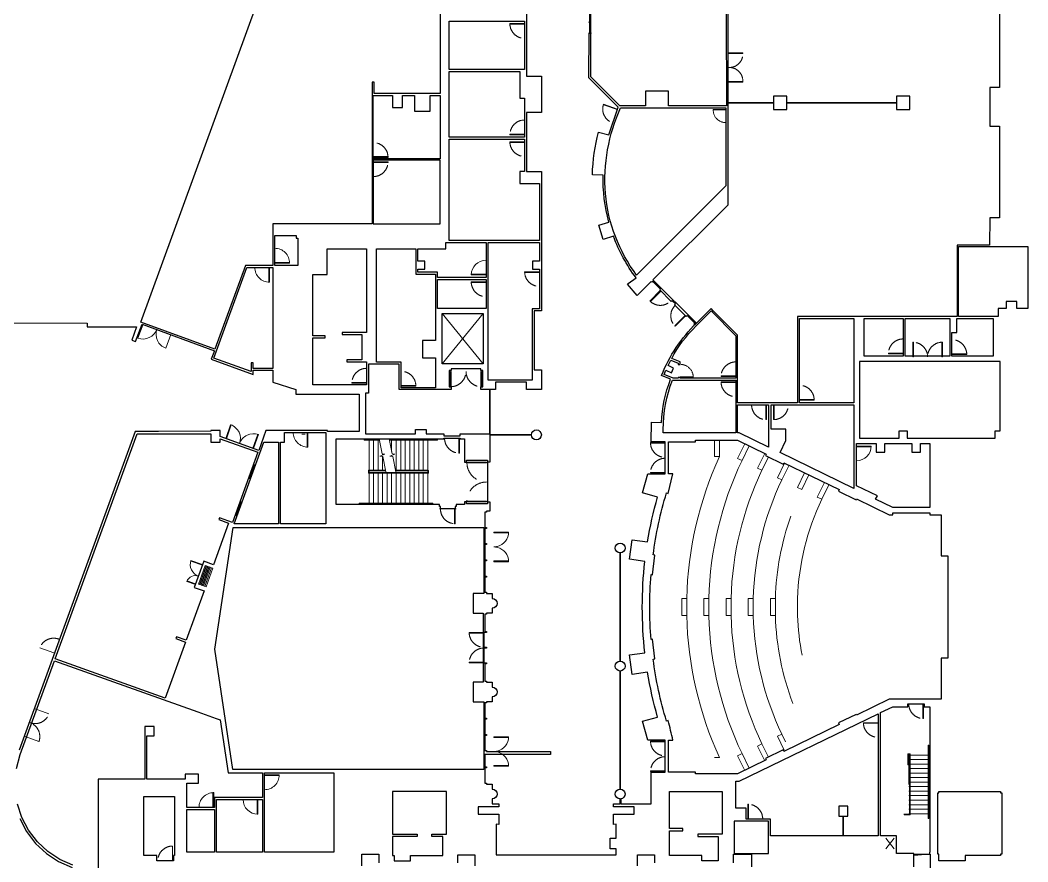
# Model space of a CAD drawing. Header units: inches. Extents: x 1472 to 5724, y 569 to 5704.
# Drawn here: x 3267 to 5724, y 2566 to 4619 of the extents above; entities that cross this region are included whole.
import ezdxf

# ---------------------------------------------------------------- set-up
doc = ezdxf.new("R2010")
doc.units = ezdxf.units.IN
doc.header["$LTSCALE"] = 192
doc.header["$MEASUREMENT"] = 0
doc.linetypes.add('HIDDEN', pattern=[0.375, 0.25, -0.125])
for name, color, linetype, lineweight in [('A-DOOR', 3, 'CONTINUOUS', 9), ('A-DOOR-SWNG', 4, 'HIDDEN', 0), ('A-FLOR-EVTR', 3, 'CONTINUOUS', 5), ('A-FLOR-STRS', 6, 'CONTINUOUS', 5)]:
    doc.layers.add(name, color=color, linetype=linetype, lineweight=lineweight)
doc.layers.add('A-SPAC-PPLN-AREA', color=7, linetype='CONTINUOUS', plot=False)

msp = doc.modelspace()

# ---------------------------------------------------------------- linework, layer by layer
at = {"layer": 'A-DOOR'}
for p, q in [((4461, 4609.2), (4461, 4610.8)), ((4461, 4610.8), (4497, 4610.8)), ((4497, 4609.2), (4461, 4609.2)), ((4497, 4610.8), (4497, 4609.2)), ((4653.9, 4588.6), (4658.8, 4588.6)), ((4653.9, 4586.6), (4653.9, 4588.6)), ((4658.8, 4586.6), (4653.9, 4586.6)), ((4658.8, 4588.6), (4658.8, 4586.6)), ((4688.9, 4413), (4689.4, 4414.5)), ((4722.8, 4401), (4688.9, 4413)), ((4689.4, 4414.5), (4723.4, 4402.5)), ((4723.4, 4402.5), (4722.8, 4401)), ((4956.8, 4400.1), (4956.8, 4401.7)), ((4956.8, 4401.7), (4987.8, 4401.7)), ((4987.8, 4400.1), (4956.8, 4400.1)), ((4987.8, 4401.7), (4987.8, 4400.1)), ((4497, 4389.7), (4497, 4387.7)), ((4497, 4341.3), (4461, 4341.3)), ((4461, 4341.3), (4461, 4339.7)), ((4461, 4339.7), (4497, 4339.7)), ((4497, 4339.7), (4497, 4341.3)), ((4461, 4321.2), (4461, 4322.8)), ((4461, 4322.8), (4497, 4322.8)), ((4497, 4321.2), (4461, 4321.2)), ((4497, 4322.8), (4497, 4321.2)), ((4497, 4004.1), (4497, 4005.7)), ((4497, 4005.7), (4533, 4005.7)), ((4533, 4004.1), (4497, 4004.1)), ((4533, 4005.7), (4533, 4004.1)), ((4402.8, 3999.3), (4366.8, 3999.3)), ((4366.8, 3999.3), (4366.8, 3997.7)), ((4366.8, 3997.7), (4402.8, 3997.7)), ((4366.8, 3979.2), (4366.8, 3980.8)), ((4366.8, 3980.8), (4402.8, 3980.8)), ((4402.8, 3997.7), (4402.8, 3999.3)), ((4402.8, 3980.8), (4402.8, 3979.2)), ((4402.8, 3979.2), (4366.8, 3979.2)), ((4802.2, 3934.2), (4827.7, 3959.6)), ((4828.8, 3958.5), (4803.4, 3933)), ((4827.7, 3959.6), (4828.8, 3958.5)), ((4803.4, 3933), (4802.2, 3934.2)), ((4888.2, 3899.2), (4862.7, 3873.7)), ((4863.8, 3872.6), (4889.3, 3898)), ((4889.3, 3898), (4888.2, 3899.2)), ((4862.7, 3873.7), (4863.8, 3872.6)), ((5444.8, 3833.7), (5443.2, 3833.7)), ((5443.2, 3833.7), (5443.2, 3797.7)), ((5444.8, 3797.7), (5444.8, 3833.7)), ((5513.6, 3797.7), (5513.6, 3833.7)), ((5513.6, 3833.7), (5515.2, 3833.7)), ((5515.2, 3833.7), (5515.2, 3797.7)), ((5419.8, 3807.3), (5383.8, 3807.3)), ((5383.8, 3807.3), (5383.8, 3805.7)), ((5419.8, 3805.7), (5419.8, 3807.3)), ((5383.8, 3805.7), (5419.8, 3805.7)), ((5443.2, 3797.7), (5444.8, 3797.7)), ((5515.2, 3797.7), (5513.6, 3797.7)), ((5538.7, 3803.7), (5538.7, 3805.3)), ((5538.7, 3805.3), (5574.7, 3805.3)), ((5574.7, 3803.7), (5538.7, 3803.7)), ((5574.7, 3805.3), (5574.7, 3803.7)), ((4318.2, 3762.6), (4316.6, 3762.6)), ((4316.6, 3762.6), (4316.6, 3725.3)), ((4318.2, 3725.3), (4318.2, 3762.6)), ((4389.8, 3762.6), (4391.5, 3762.6)), ((4389.8, 3725.3), (4389.8, 3762.6)), ((4391.5, 3762.6), (4391.5, 3725.3)), ((4075.8, 3734), (4075.8, 3735.5)), ((4075.8, 3735.5), (4111.8, 3735.5)), ((4111.8, 3734), (4075.8, 3734)), ((4111.8, 3735.5), (4111.8, 3734)), ((4876.1, 3747.7), (4876.1, 3749.3)), ((4876.1, 3749.3), (4908.1, 3749.3)), ((4908.1, 3747.7), (4876.1, 3747.7)), ((4908.1, 3749.3), (4908.1, 3747.7)), ((5011.8, 3751.3), (4975.8, 3751.3)), ((4975.8, 3751.3), (4975.8, 3749.7)), ((4975.8, 3749.7), (5011.8, 3749.7)), ((4975.8, 3735.2), (4975.8, 3736.8)), ((4975.8, 3736.8), (5011.8, 3736.8)), ((5011.8, 3735.2), (4975.8, 3735.2)), ((5011.8, 3749.7), (5011.8, 3751.3)), ((5011.8, 3736.8), (5011.8, 3735.2)), ((4231.8, 3728.3), (4195.8, 3728.3)), ((4195.8, 3728.3), (4195.8, 3726.8)), ((4195.8, 3726.8), (4231.8, 3726.8)), ((4231.8, 3726.8), (4231.8, 3728.3)), ((4316.6, 3725.3), (4318.2, 3725.3)), ((4389.8, 3725.3), (4389.8, 3724.8)), ((4391.5, 3725.3), (4389.8, 3725.3)), ((5166.7, 3692.7), (5166.7, 3694.3)), ((5166.7, 3694.3), (5202.7, 3694.3)), ((5202.7, 3692.7), (5166.7, 3692.7)), ((5202.7, 3694.3), (5202.7, 3692.7)), ((5086.2, 3680.8), (5084.6, 3680.8)), ((5084.6, 3680.8), (5084.6, 3644.8)), ((5086.2, 3644.8), (5086.2, 3680.8)), ((5103.8, 3680.8), (5105.5, 3680.8)), ((5103.8, 3644.8), (5103.8, 3680.8)), ((5105.5, 3680.8), (5105.5, 3644.8)), ((5084.6, 3644.8), (5086.2, 3644.8)), ((5105.5, 3644.8), (5103.8, 3644.8)), ((4301.8, 3599.3), (4299.8, 3599.3)), ((4337.8, 3599.3), (4336.2, 3599.3)), ((4336.2, 3599.3), (4336.2, 3563.3)), ((4337.8, 3563.3), (4337.8, 3599.3)), ((4339.8, 3599.3), (4337.8, 3599.3)), ((4803.8, 3587.1), (4803.8, 3588.7)), ((4803.8, 3588.7), (4839.8, 3588.7)), ((4839.8, 3587.1), (4803.8, 3587.1)), ((4839.8, 3588.7), (4839.8, 3587.1)), ((4336.2, 3563.3), (4337.8, 3563.3)), ((5305.8, 3580.5), (5305.8, 3578.9)), ((5341.8, 3580.5), (5305.8, 3580.5)), ((5305.8, 3578.9), (5341.8, 3578.9)), ((5341.8, 3578.9), (5341.8, 3580.5)), ((4404.2, 3540.7), (4356.2, 3540.7)), ((4356.2, 3540.7), (4356.2, 3539.1)), ((4356.2, 3539.1), (4404.2, 3539.1)), ((4404.2, 3539.1), (4404.2, 3540.7)), ((4839.8, 3516.3), (4803.8, 3516.3)), ((4803.8, 3516.3), (4803.8, 3514.7)), ((4803.8, 3514.7), (4839.8, 3514.7)), ((4839.8, 3514.7), (4839.8, 3516.3)), ((4356.2, 3444.7), (4356.2, 3446.3)), ((4356.2, 3446.3), (4404.2, 3446.3)), ((4404.2, 3444.7), (4356.2, 3444.7)), ((4404.2, 3446.3), (4404.2, 3444.7)), ((4291.8, 3427), (4289.8, 3427)), ((4327.8, 3427), (4326.2, 3427)), ((4326.2, 3427), (4326.2, 3391)), ((4327.8, 3391), (4327.8, 3427)), ((4329.8, 3427), (4327.8, 3427)), ((4326.2, 3391), (4327.8, 3391)), ((4361.8, 3124.1), (4361.8, 3125.7)), ((4361.8, 3125.7), (4397.8, 3125.7)), ((4397.8, 3124.1), (4361.8, 3124.1)), ((4397.8, 3125.7), (4397.8, 3124.1)), ((4397.8, 3053.3), (4361.8, 3053.3)), ((4361.8, 3053.3), (4361.8, 3051.7)), ((4361.8, 3051.7), (4397.8, 3051.7)), ((4397.8, 3051.7), (4397.8, 3053.3)), ((5469.2, 2951.7), (5467.6, 2951.7)), ((5467.6, 2951.7), (5467.6, 2915.7)), ((5469.2, 2915.7), (5469.2, 2951.7)), ((5322.8, 2904.1), (5322.8, 2905.7)), ((5322.8, 2905.7), (5358.8, 2905.7)), ((5358.8, 2904.1), (5322.8, 2904.1)), ((5358.8, 2905.7), (5358.8, 2904.1)), ((5467.6, 2915.7), (5469.2, 2915.7)), ((4803.8, 2859.1), (4803.8, 2860.7)), ((4803.8, 2860.7), (4839.8, 2860.7)), ((4839.8, 2859.1), (4803.8, 2859.1)), ((4839.8, 2860.7), (4839.8, 2859.1)), ((4839.8, 2788.3), (4803.8, 2788.3)), ((4803.8, 2788.3), (4803.8, 2786.7)), ((4803.8, 2786.7), (4839.8, 2786.7)), ((4839.8, 2786.7), (4839.8, 2788.3)), ((5043, 2706.7), (5041.3, 2706.7)), ((5041.3, 2706.7), (5041.3, 2670.7)), ((5043, 2670.7), (5043, 2706.7)), ((5041.3, 2670.7), (5043, 2670.7)), ((3638.8, 2568.7), (3638.8, 2604.7))]:
    msp.add_line(p, q, dxfattribs=at)
at = {"layer": 'A-DOOR', "lineweight": 9}
for p, q in [((4497, 4389.7), (4497, 4387.7)), ((4389.8, 3725.3), (4389.8, 3724.8)), ((4301.8, 3599.3), (4299.8, 3599.3)), ((4291.8, 3427), (4289.8, 3427)), ((3718.2, 3289.1), (3701.9, 3243.9)), ((3704.7, 3242.9), (3721, 3288.1)), ((3721.4, 3287.9), (3705.1, 3242.8)), ((3707.9, 3241.8), (3724.2, 3286.9)), ((3724.5, 3286.8), (3708.2, 3241.6)), ((3711, 3240.6), (3727.3, 3285.8)), ((3727.7, 3285.7), (3711.4, 3240.5)), ((3714.2, 3239.5), (3730.5, 3284.7)), ((3730.8, 3284.5), (3714.5, 3239.4)), ((3717.3, 3238.4), (3733.6, 3283.5)), ((3734, 3283.4), (3717.7, 3238.2)), ((3721, 3288.1), (3718.2, 3289.1)), ((3720.5, 3237.2), (3736.7, 3282.4)), ((3724.2, 3286.9), (3721.4, 3287.9)), ((3727.3, 3285.8), (3724.5, 3286.8)), ((3730.5, 3284.7), (3727.7, 3285.7)), ((3733.6, 3283.5), (3730.8, 3284.5)), ((3736.7, 3282.4), (3734, 3283.4)), ((3701.9, 3243.9), (3704.7, 3242.9)), ((3705.1, 3242.8), (3707.9, 3241.8)), ((3708.2, 3241.6), (3711, 3240.6)), ((3711.4, 3240.5), (3714.2, 3239.5)), ((3714.5, 3239.4), (3717.3, 3238.4)), ((3717.7, 3238.2), (3720.5, 3237.2)), ((3844.8, 2718.5), (3846.6, 2718.5)), ((3844.8, 2718.5), (3844.8, 2682.5)), ((3846.6, 2718.5), (3846.6, 2682.5)), ((3844.8, 2682.5), (3846.6, 2682.5)), ((3638.8, 2568.7), (3638.8, 2604.7))]:
    msp.add_line(p, q, dxfattribs=at)
at = {"layer": 'A-DOOR', "lineweight": 20}
for p, q in [((3888.1, 4028.5), (3888.1, 4026.8)), ((3924.1, 4028.5), (3888.1, 4028.5)), ((3924.1, 4026.8), (3924.1, 4028.5)), ((3873.4, 4015.9), (3875.1, 4015.9)), ((3873.4, 3979.9), (3873.4, 4015.9)), ((3875.1, 4015.9), (3875.1, 3979.9)), ((3888.1, 4026.8), (3924.1, 4026.8)), ((3875.1, 3979.9), (3873.4, 3979.9)), ((3566.8, 3877.5), (3554.4, 3843.5)), ((3634.5, 3852.9), (3622.2, 3819.1)), ((3768.3, 3598.6), (3780.3, 3632.5)), ((3782, 3631.9), (3769.9, 3598)), ((3780.3, 3632.5), (3782, 3631.9)), ((3966.9, 3613.8), (3968.7, 3613.8)), ((3966.9, 3577.8), (3966.9, 3613.8)), ((3968.7, 3613.8), (3968.7, 3577.8)), ((3769.9, 3598), (3768.3, 3598.6)), ((3846.5, 3609), (3834.4, 3575)), ((3836.1, 3574.5), (3848.2, 3608.4)), ((3848.2, 3608.4), (3846.5, 3609)), ((3834.4, 3575), (3836.1, 3574.5)), ((3968.7, 3577.8), (3966.9, 3577.8)), ((3837.8, 3535.2), (3825.6, 3501.4)), ((3827, 3500.9), (3839.2, 3534.7)), ((3839.2, 3534.7), (3837.8, 3535.2)), ((3825.6, 3501.4), (3827, 3500.9)), ((3805.1, 3444.6), (3792.9, 3410.7)), ((3794.3, 3410.2), (3806.5, 3444.1)), ((3806.5, 3444.1), (3805.1, 3444.6)), ((3792.9, 3410.7), (3794.3, 3410.2)), ((4421.8, 3368.6), (4421.8, 3370.4)), ((4421.8, 3370.4), (4430.6, 3370.4)), ((4430.6, 3368.6), (4421.8, 3368.6)), ((4430.6, 3370.4), (4457.8, 3370.4)), ((4457.8, 3368.6), (4430.6, 3368.6)), ((4457.8, 3370.4), (4457.8, 3368.6)), ((3683.7, 3301.6), (3683.1, 3300)), ((3683.1, 3300), (3711.4, 3289.8)), ((3711.9, 3291.4), (3683.7, 3301.6)), ((4421.8, 3300.1), (4421.8, 3298.4)), ((4430.6, 3300.1), (4421.8, 3300.1)), ((4421.8, 3298.4), (4430.6, 3298.4)), ((4457.8, 3300.1), (4430.6, 3300.1)), ((4430.6, 3298.4), (4457.8, 3298.4)), ((4457.8, 3298.4), (4457.8, 3300.1)), ((3711.4, 3289.8), (3711.9, 3291.4)), ((3673.6, 3250), (3674.2, 3251.6)), ((3694.3, 3242.5), (3673.6, 3250)), ((3674.2, 3251.6), (3694.9, 3244.2)), ((3694.9, 3244.2), (3694.3, 3242.5)), ((3349, 3075.7), (3315.2, 3088)), ((3303.7, 2939.4), (3337.5, 2927.1)), ((3279.1, 2871.8), (3312.9, 2859.5)), ((4421.8, 2869.7), (4421.8, 2871.4)), ((4421.8, 2871.4), (4430.6, 2871.4)), ((4430.6, 2869.7), (4421.8, 2869.7)), ((4430.6, 2871.4), (4457.8, 2871.4)), ((4457.8, 2869.7), (4430.6, 2869.7)), ((4457.8, 2871.4), (4457.8, 2869.7)), ((4421.8, 2801.2), (4421.8, 2799.4)), ((4430.6, 2801.2), (4421.8, 2801.2)), ((4457.8, 2801.2), (4430.6, 2801.2)), ((4457.8, 2799.4), (4457.8, 2801.2)), ((3862.8, 2776.5), (3862.8, 2778.2)), ((3862.8, 2778.2), (3898.8, 2778.2)), ((3898.8, 2776.5), (3862.8, 2776.5)), ((3898.8, 2778.2), (3898.8, 2776.5)), ((4421.8, 2799.4), (4430.6, 2799.4)), ((4430.6, 2799.4), (4457.8, 2799.4)), ((3737.3, 2735), (3737.3, 2699)), ((3739.1, 2735), (3737.3, 2735)), ((3739.1, 2699), (3739.1, 2735)), ((3737.3, 2699), (3739.1, 2699))]:
    msp.add_line(p, q, dxfattribs=at)
at = {"layer": 'A-DOOR', "color": 253, "lineweight": 9, "flags": 128}
for points in [[(4497, 4610.8), (4497, 4609.2), (4461, 4609.2), (4461, 4610.8)], [(4497, 4339.7), (4497, 4341.3), (4461, 4341.3), (4461, 4339.7)], [(4497, 4322.8), (4497, 4321.2), (4461, 4321.2), (4461, 4322.8)], [(4533, 4005.7), (4533, 4004.1), (4497, 4004.1), (4497, 4005.7)], [(4402.8, 3997.7), (4402.8, 3999.3), (4366.8, 3999.3), (4366.8, 3997.7)], [(4402.8, 3980.8), (4402.8, 3979.2), (4366.8, 3979.2), (4366.8, 3980.8)], [(4318.2, 3762.6), (4316.6, 3762.6), (4316.6, 3725.3), (4318.2, 3725.3)], [(4389.8, 3762.6), (4391.5, 3762.6), (4391.5, 3725.3), (4389.8, 3725.3)], [(4111.8, 3734), (4075.8, 3734), (4075.8, 3735.5), (4111.8, 3735.5)], [(4195.8, 3726.8), (4231.8, 3726.8), (4231.8, 3728.3), (4195.8, 3728.3)], [(4404.2, 3539.1), (4404.2, 3540.7), (4356.2, 3540.7), (4356.2, 3539.1)], [(4404.2, 3446.3), (4404.2, 3444.7), (4356.2, 3444.7), (4356.2, 3446.3)]]:
    msp.add_lwpolyline(points, close=True, dxfattribs=at)
at = {"layer": 'A-DOOR'}
for points in [[(4992.8, 4538), (5028.8, 4538), (5028.8, 4539.7), (4992.8, 4539.7)], [(4992.8, 4469.5), (5028.8, 4469.5), (5028.8, 4467.7), (4992.8, 4467.7)]]:
    msp.add_lwpolyline(points, close=True, dxfattribs=at)
at = {"layer": 'A-DOOR', "lineweight": 9, "flags": 128}
for points in [[(4128, 4284.6), (4128, 4286.3), (4164, 4286.3), (4164, 4284.6)], [(4128, 4273.6), (4128, 4272), (4164, 4272), (4164, 4273.6)]]:
    msp.add_lwpolyline(points, close=True, dxfattribs=at)
at = {"layer": 'A-DOOR', "color": 253, "lineweight": 9, "flags": 128}
for points in [[(4337.8, 3599.3), (4336.2, 3599.3), (4336.2, 3563.3), (4337.8, 3563.3), (4337.8, 3599.3), (4339.8, 3599.3)], [(4327.8, 3427), (4326.2, 3427), (4326.2, 3423.8)], [(4326.2, 3423.8), (4326.2, 3391), (4327.8, 3391), (4327.8, 3423.8)], [(4327.8, 3423.8), (4327.8, 3427), (4329.8, 3427)]]:
    msp.add_lwpolyline(points, dxfattribs=at)
at = {"layer": 'A-DOOR', "lineweight": 9}
for centre, radius, start, end in [((3888.1, 4026.8), 36, 0, 90.5), ((3875.1, 4015.9), 36, 179.5, 270), ((3566.8, 3877.5), 36.1, 250, 340), ((3634.5, 3852.9), 35.9, 160, 250), ((3768.3, 3598.6), 36, 339.8907, 70.3907), ((3968.7, 3613.8), 36, 179.5, 270), ((3836.1, 3574.5), 36, 70.3907, 160.8907), ((4421.8, 3370.4), 36, 284.3119, 0), ((4421.8, 3370.4), 36, 269.5, 284.3119), ((4421.8, 3298.4), 36, 75.6881, 90.5), ((4421.8, 3298.4), 36, 0, 75.6881), ((3711.9, 3291.4), 30, 160.1543, 250.6543), ((3694.3, 3242.5), 22, 69.6543, 160.1543), ((4421.8, 2871.4), 36, 284.3119, 0), ((4421.8, 2871.4), 36, 269.5, 284.3119), ((4421.8, 2799.4), 36, 75.6881, 90.5), ((4421.8, 2799.4), 36, 0, 75.6881), ((3862.8, 2778.2), 36, 269.5, 0), ((3739.1, 2699), 36, 90, 180.5), ((3846.6, 2718.5), 36, 180, 270)]:
    msp.add_arc(centre, radius, start, end, dxfattribs=at)
at = {"layer": 'A-DOOR'}
for centre, start, end in [((4402.8, 3997.7), 90, 180), ((5305.8, 3580.5), 270, 0)]:
    msp.add_arc(centre, 36, start, end, dxfattribs=at)
at = {"layer": 'A-DOOR', "color": 253, "lineweight": 9}
msp.add_arc((4402.8, 3997.7), 36, 90, 180, dxfattribs=at)
at = {"layer": 'A-DOOR-SWNG'}
for centre, radius, start, end in [((4497, 4610.8), 36, 180, 270), ((4497, 4610.8), 36, 180, 270), ((4995.5, 4537), 33.4, 265.4517, 1.6935), ((4995.5, 4470.5), 33.4, 358.3065, 94.5483), ((4723.4, 4402.5), 36, 160.5371, 250.5371), ((4986.3, 4399.1), 29.5, 178.1536, 273.0526), ((4497, 4339.7), 36, 90, 180), ((4497, 4339.7), 36, 90, 180), ((4128, 4284.6), 36, 0, 90), ((4497, 4322.8), 36, 180, 270), ((4497, 4322.8), 36, 180, 270), ((4128, 4273.6), 36, 270, 0), ((4533, 4005.7), 36, 180, 270), ((4533, 4005.7), 36, 180, 270), ((4402.8, 3980.8), 36, 180, 270), ((4402.8, 3980.8), 36, 180, 270), ((4827.7, 3959.6), 36, 225, 315), ((4889.3, 3898), 36, 135, 225), ((5419.8, 3805.7), 36, 90, 180), ((5443.2, 3797.7), 36, 0, 90), ((5515.2, 3797.7), 36, 90, 180), ((5538.7, 3803.7), 36, 0, 90), ((5011.8, 3749.7), 36, 90, 180), ((4111.8, 3734), 36, 90, 180), ((4111.8, 3734), 36, 90, 180), ((4195.8, 3726.8), 36, 0, 90), ((4195.8, 3726.8), 36, 0, 90), ((4316.6, 3762.6), 37.4, 272.4877, 0), ((4316.6, 3762.6), 37.4, 272.4877, 0), ((4391.5, 3762.6), 37.4, 180, 267.5123), ((4391.5, 3762.6), 37.4, 180, 267.5123), ((4876.1, 3747.7), 32, 0, 90), ((5011.8, 3736.8), 36, 180, 270), ((5166.7, 3692.7), 36, 0, 90), ((5086.2, 3680.8), 36, 180, 270), ((5103.8, 3680.8), 36, 270, 0), ((4337.8, 3599.3), 36, 180, 270), ((4337.8, 3599.3), 36, 180, 270), ((4839.8, 3588.7), 36, 180, 270), ((4404.2, 3540.7), 48, 181.9401, 270), ((4404.2, 3540.7), 48, 181.9401, 270), ((4839.8, 3514.7), 36, 90, 180), ((4404.2, 3444.7), 48, 90, 178.0599), ((4404.2, 3444.7), 48, 90, 178.0599), ((4327.8, 3427), 36, 180, 270), ((4327.8, 3427), 36, 180, 185.1511), ((4327.8, 3427), 36, 185.1511, 270), ((4397.8, 3125.7), 36, 180, 270), ((3349, 3075.7), 36, 70, 160), ((4397.8, 3051.7), 36, 90, 180), ((5469.2, 2951.7), 36, 180, 270), ((3303.7, 2939.4), 36, 250, 340), ((3279.1, 2871.8), 36, 340, 70), ((5358.8, 2905.7), 36, 180, 270), ((4839.8, 2860.7), 36, 180, 270), ((4839.8, 2786.7), 36, 90, 180), ((5041.3, 2670.7), 36, 0, 90), ((3638.8, 2568.7), 36, 90, 180), ((3638.8, 2568.7), 36, 90, 180)]:
    msp.add_arc(centre, radius, start, end, dxfattribs=at)
at = {"layer": 'A-FLOR-EVTR'}
for p, q in [((4295.8, 3903.7), (4395.8, 3780.7)), ((4395.8, 3903.7), (4295.8, 3780.7))]:
    msp.add_line(p, q, dxfattribs=at)
at = {"layer": 'A-FLOR-EVTR', "color": 253}
for p, q in [((4295.8, 3903.7), (4395.8, 3780.7)), ((4395.8, 3903.7), (4295.8, 3780.7))]:
    msp.add_line(p, q, dxfattribs=at)
at = {"layer": 'A-FLOR-STRS'}
for p, q in [((3961.8, 3609.7), (3953.8, 3609.7)), ((4105.8, 3594.7), (4105.8, 3597.7)), ((4105.8, 3594.7), (4143.2, 3594.7)), ((4107.3, 3596.2), (4107.3, 3597.7)), ((4107.3, 3596.2), (4142.9, 3596.2)), ((4117.8, 3596.2), (4117.8, 3597.7)), ((4117.8, 3521.2), (4117.8, 3594.7)), ((4128.8, 3596.2), (4128.8, 3597.7)), ((4128.8, 3521.2), (4128.8, 3594.7)), ((4139.8, 3596.2), (4139.8, 3597.7)), ((4139.8, 3521.2), (4139.8, 3594.7)), ((4142.6, 3597.9), (4149.8, 3561.6)), ((4166.8, 3597.9), (4174, 3561.6)), ((4167.1, 3596.2), (4283.3, 3596.2)), ((4167.4, 3594.7), (4284.8, 3594.7)), ((4172.8, 3596.2), (4172.8, 3597.7)), ((4172.8, 3567.4), (4172.8, 3594.7)), ((4183.8, 3596.2), (4183.8, 3597.7)), ((4183.8, 3521.2), (4183.8, 3594.7)), ((4194.8, 3596.2), (4194.8, 3597.7)), ((4194.8, 3521.2), (4194.8, 3594.7)), ((4205.8, 3596.2), (4205.8, 3597.7)), ((4205.8, 3521.2), (4205.8, 3594.7)), ((4216.8, 3596.2), (4216.8, 3597.7)), ((4216.8, 3521.2), (4216.8, 3594.7)), ((4227.8, 3596.2), (4227.8, 3597.7)), ((4227.8, 3521.2), (4227.8, 3594.7)), ((4238.8, 3596.2), (4238.8, 3597.7)), ((4238.8, 3521.2), (4238.8, 3594.7)), ((4249.8, 3596.2), (4249.8, 3597.7)), ((4249.8, 3521.2), (4249.8, 3594.7)), ((4260.8, 3596.2), (4260.8, 3597.7)), ((4260.8, 3521.2), (4260.8, 3594.7)), ((4283.3, 3596.2), (4283.3, 3597.7)), ((4284.8, 3594.7), (4284.8, 3597.7)), ((4959.8, 3554.7), (4959.8, 3594.7)), ((4971.8, 3554.7), (4971.8, 3594.7)), ((5016.2, 3550.4), (5033.5, 3586.1)), ((5026.9, 3545.1), (5044.3, 3580.8)), ((5064.7, 3526.7), (5082.1, 3562.4)), ((4156.5, 3560.8), (4144.4, 3555.8)), ((4144.4, 3555.8), (4151.1, 3555)), ((4149.8, 3561.6), (4156.5, 3560.8)), ((4150.8, 3558.5), (4150.8, 3561.5)), ((4150.8, 3521.2), (4150.8, 3555)), ((4151.1, 3555), (4158.6, 3517.3)), ((4180.7, 3560.8), (4168.6, 3555.8)), ((4168.6, 3555.8), (4175.3, 3555)), ((4172.8, 3555.3), (4172.8, 3557.6)), ((4174, 3561.6), (4180.7, 3560.8)), ((4175.3, 3555), (4182.8, 3517.3)), ((4971.8, 3554.7), (4959.8, 3554.7)), ((5026.9, 3545.1), (5016.2, 3550.4)), ((5075.5, 3521.4), (5091.1, 3553.6)), ((5113.2, 3503), (5130.6, 3538.8)), ((5113.2, 3503), (5130.6, 3538.8)), ((4116.3, 3515.2), (4116.3, 3520.2)), ((4117.3, 3521.2), (4157.8, 3521.2)), ((4117.3, 3514.2), (4261.3, 3514.2)), ((4117.8, 3519.7), (4158.1, 3519.7)), ((4117.8, 3515.7), (4117.8, 3519.7)), ((4117.8, 3515.7), (4260.8, 3515.7)), ((4117.8, 3440.7), (4117.8, 3514.2)), ((4128.8, 3440.7), (4128.8, 3514.2)), ((4139.8, 3440.7), (4139.8, 3514.2)), ((4150.8, 3440.7), (4150.8, 3514.2)), ((4161.8, 3440.7), (4161.8, 3514.2)), ((4172.8, 3440.7), (4172.8, 3514.2)), ((4182, 3521.2), (4261.3, 3521.2)), ((4182.3, 3519.7), (4260.8, 3519.7)), ((4183.8, 3440.7), (4183.8, 3514.2)), ((4194.8, 3440.7), (4194.8, 3514.2)), ((4205.8, 3440.7), (4205.8, 3514.2)), ((4216.8, 3440.7), (4216.8, 3514.2)), ((4227.8, 3440.7), (4227.8, 3514.2)), ((4238.8, 3440.7), (4238.8, 3514.2)), ((4249.8, 3440.7), (4249.8, 3514.2)), ((4260.8, 3515.7), (4260.8, 3519.7)), ((4260.8, 3440.7), (4260.8, 3514.2)), ((4262.3, 3515.2), (4262.3, 3520.2)), ((5075.5, 3521.4), (5064.7, 3526.7)), ((5124, 3497.8), (5141.4, 3533.5)), ((5124, 3497.8), (5141.4, 3533.5)), ((5161.8, 3479.4), (5179.2, 3515.2)), ((5124, 3497.8), (5113.2, 3503)), ((5172.6, 3474.1), (5190, 3510)), ((5210.3, 3455.7), (5227.7, 3491.4)), ((5172.6, 3474.1), (5161.8, 3479.4)), ((5221.1, 3450.5), (5238.5, 3486.2)), ((4093.8, 3440.7), (4272.8, 3440.7)), ((4093.8, 3437.7), (4093.8, 3440.7)), ((4095.3, 3439.2), (4271.3, 3439.2)), ((4095.3, 3437.7), (4095.3, 3439.2)), ((4117.8, 3437.7), (4117.8, 3439.2)), ((4128.8, 3437.7), (4128.8, 3439.2)), ((4139.8, 3437.7), (4139.8, 3439.2)), ((4150.8, 3437.7), (4150.8, 3439.2)), ((4161.8, 3437.7), (4161.8, 3439.2)), ((4172.8, 3437.7), (4172.8, 3439.2)), ((4183.8, 3437.7), (4183.8, 3439.2)), ((4194.8, 3437.7), (4194.8, 3439.2)), ((4205.8, 3437.7), (4205.8, 3439.2)), ((4216.8, 3437.7), (4216.8, 3439.2)), ((4227.8, 3437.7), (4227.8, 3439.2)), ((4238.8, 3437.7), (4238.8, 3439.2)), ((4249.8, 3437.7), (4249.8, 3439.2)), ((4260.8, 3437.7), (4260.8, 3439.2)), ((4271.3, 3437.7), (4271.3, 3439.2)), ((4272.8, 3437.7), (4272.8, 3440.7)), ((5221.1, 3450.5), (5210.3, 3455.7)), ((4261.8, 3437.7), (4117.8, 3437.7)), ((4880.1, 3208.7), (4880.1, 3166.7)), ((4892.1, 3208.7), (4880.1, 3208.7)), ((4892.1, 3208.7), (4892.1, 3166.7)), ((4934.1, 3208.7), (4934.1, 3166.7)), ((4946.1, 3208.7), (4934.1, 3208.7)), ((4946.1, 3208.7), (4946.1, 3166.7)), ((4988.1, 3208.7), (4988.1, 3166.7)), ((5000.1, 3208.7), (4988.1, 3208.7)), ((5000.1, 3208.7), (5000.1, 3166.7)), ((5042.1, 3208.7), (5042.1, 3166.7)), ((5054.1, 3208.7), (5042.1, 3208.7)), ((5054.1, 3208.7), (5054.1, 3166.7)), ((5096.1, 3208.7), (5096.1, 3166.7)), ((5108.1, 3208.7), (5096.1, 3208.7)), ((5108.1, 3208.7), (5108.1, 3166.7)), ((5162.1, 3208.7), (5162.1, 3166.7)), ((4892.1, 3166.7), (4880.1, 3166.7)), ((4946.1, 3166.7), (4934.1, 3166.7)), ((5000.1, 3166.7), (4988.1, 3166.7)), ((5054.1, 3166.7), (5042.1, 3166.7)), ((5108.1, 3166.7), (5096.1, 3166.7)), ((5124, 2877.6), (5113.2, 2872.4)), ((5124, 2877.6), (5133.2, 2858.8)), ((5075.5, 2854), (5064.7, 2848.7)), ((5075.5, 2854), (5091.1, 2821.8)), ((5113.2, 2872.4), (5129.5, 2839)), ((5480.8, 2671.7), (5480.8, 2850.7)), ((5482.3, 2850.7), (5480.8, 2850.7)), ((5482.3, 2671.7), (5482.3, 2850.7)), ((5026.9, 2830.3), (5016.2, 2825)), ((5016.2, 2825), (5033.5, 2789.3)), ((5026.9, 2830.3), (5044.3, 2794.6)), ((5064.7, 2848.7), (5082.1, 2813)), ((5430.8, 2802.7), (5430.8, 2829.7)), ((5436.8, 2829.7), (5430.8, 2829.7)), ((5432.3, 2802.7), (5432.3, 2828.2)), ((5435.3, 2828.2), (5432.3, 2828.2)), ((5433.8, 2755.1), (5433.8, 2826.7)), ((5435.3, 2826.7), (5433.8, 2826.7)), ((5435.3, 2682.2), (5435.3, 2828.2)), ((5436.8, 2680.7), (5436.8, 2829.7)), ((5483.8, 2826.7), (5436.8, 2826.7)), ((5483.8, 2683.7), (5483.8, 2826.7)), ((4971.8, 2820.7), (4959.8, 2820.7)), ((5432.3, 2802.7), (5430.8, 2802.7)), ((5435.3, 2815.7), (5433.8, 2815.7)), ((5435.3, 2804.7), (5433.8, 2804.7)), ((5483.8, 2815.7), (5436.8, 2815.7)), ((5483.8, 2804.7), (5436.8, 2804.7)), ((5435.3, 2793.7), (5433.8, 2793.7)), ((5435.3, 2782.7), (5433.8, 2782.7)), ((5483.8, 2793.7), (5436.8, 2793.7)), ((5483.8, 2782.7), (5436.8, 2782.7)), ((5435.3, 2771.7), (5433.8, 2771.7)), ((5435.3, 2760.7), (5433.8, 2760.7)), ((5483.8, 2771.7), (5436.8, 2771.7)), ((5483.8, 2760.7), (5436.8, 2760.7)), ((5435.3, 2749.7), (5433.8, 2749.7)), ((5435.3, 2738.7), (5433.8, 2738.7)), ((5435.3, 2727.7), (5433.8, 2727.7)), ((5483.8, 2749.7), (5436.8, 2749.7)), ((5483.8, 2738.7), (5436.8, 2738.7)), ((5483.8, 2727.7), (5436.8, 2727.7)), ((5435.3, 2716.7), (5433.8, 2716.7)), ((5435.3, 2705.7), (5433.8, 2705.7)), ((5483.8, 2716.7), (5436.8, 2716.7)), ((5483.8, 2705.7), (5436.8, 2705.7)), ((5421.8, 2683.7), (5421.8, 2680.7)), ((5436.8, 2680.7), (5421.8, 2680.7)), ((5423.3, 2683.7), (5423.3, 2682.2)), ((5435.3, 2682.2), (5423.3, 2682.2)), ((5435.3, 2694.7), (5433.8, 2694.7)), ((5435.3, 2683.7), (5433.8, 2683.7)), ((5483.8, 2694.7), (5436.8, 2694.7)), ((5483.8, 2683.7), (5436.8, 2683.7)), ((5482.3, 2671.7), (5480.8, 2671.7)), ((5397.8, 2623.7), (5377.8, 2597.7)), ((5397.8, 2597.7), (5377.8, 2623.7))]:
    msp.add_line(p, q, dxfattribs=at)
at = {"layer": 'A-FLOR-STRS', "color": 253}
for p, q in [((4117.8, 3596.2), (4117.8, 3597.7)), ((4117.8, 3521.2), (4117.8, 3594.7)), ((4128.8, 3596.2), (4128.8, 3597.7)), ((4128.8, 3521.2), (4128.8, 3594.7)), ((4139.8, 3596.2), (4139.8, 3597.7)), ((4139.8, 3521.2), (4139.8, 3594.7)), ((4172.8, 3596.2), (4172.8, 3597.7)), ((4172.8, 3567.4), (4172.8, 3594.7)), ((4183.8, 3596.2), (4183.8, 3597.7)), ((4183.8, 3521.2), (4183.8, 3594.7)), ((4194.8, 3596.2), (4194.8, 3597.7)), ((4194.8, 3521.2), (4194.8, 3594.7)), ((4205.8, 3596.2), (4205.8, 3597.7)), ((4205.8, 3521.2), (4205.8, 3594.7)), ((4216.8, 3596.2), (4216.8, 3597.7)), ((4216.8, 3521.2), (4216.8, 3594.7)), ((4227.8, 3596.2), (4227.8, 3597.7)), ((4227.8, 3521.2), (4227.8, 3594.7)), ((4238.8, 3596.2), (4238.8, 3597.7)), ((4238.8, 3521.2), (4238.8, 3594.7)), ((4249.8, 3596.2), (4249.8, 3597.7)), ((4249.8, 3521.2), (4249.8, 3594.7)), ((4260.8, 3596.2), (4260.8, 3597.7)), ((4260.8, 3521.2), (4260.8, 3594.7)), ((4150.8, 3558.5), (4150.8, 3561.5)), ((4150.8, 3521.2), (4150.8, 3555)), ((4172.8, 3555.3), (4172.8, 3557.6)), ((4116.3, 3515.2), (4116.3, 3520.2)), ((4117.3, 3521.2), (4157.8, 3521.2)), ((4117.3, 3514.2), (4261.3, 3514.2)), ((4117.8, 3440.7), (4117.8, 3514.2)), ((4128.8, 3440.7), (4128.8, 3514.2)), ((4139.8, 3440.7), (4139.8, 3514.2)), ((4150.8, 3440.7), (4150.8, 3514.2)), ((4161.8, 3440.7), (4161.8, 3514.2)), ((4172.8, 3440.7), (4172.8, 3514.2)), ((4182, 3521.2), (4261.3, 3521.2)), ((4183.8, 3440.7), (4183.8, 3514.2)), ((4194.8, 3440.7), (4194.8, 3514.2)), ((4205.8, 3440.7), (4205.8, 3514.2)), ((4216.8, 3440.7), (4216.8, 3514.2)), ((4227.8, 3440.7), (4227.8, 3514.2)), ((4238.8, 3440.7), (4238.8, 3514.2)), ((4249.8, 3440.7), (4249.8, 3514.2)), ((4260.8, 3440.7), (4260.8, 3514.2)), ((4262.3, 3515.2), (4262.3, 3520.2)), ((4128.8, 3437.7), (4128.8, 3439.2)), ((4139.8, 3437.7), (4139.8, 3439.2)), ((4150.8, 3437.7), (4150.8, 3439.2)), ((4161.8, 3437.7), (4161.8, 3439.2)), ((4172.8, 3437.7), (4172.8, 3439.2)), ((4183.8, 3437.7), (4183.8, 3439.2)), ((4194.8, 3437.7), (4194.8, 3439.2)), ((4205.8, 3437.7), (4205.8, 3439.2)), ((4216.8, 3437.7), (4216.8, 3439.2)), ((4227.8, 3437.7), (4227.8, 3439.2)), ((4238.8, 3437.7), (4238.8, 3439.2)), ((4249.8, 3437.7), (4249.8, 3439.2)), ((4260.8, 3437.7), (4260.8, 3439.2))]:
    msp.add_line(p, q, dxfattribs=at)
at = {"layer": 'A-FLOR-STRS', "color": 253, "flags": 128}
for points in [[(4105.8, 3597.7), (4105.8, 3594.7), (4143.2, 3594.7)], [(4107.3, 3597.7), (4107.3, 3596.2), (4142.9, 3596.2)], [(4142.6, 3597.9), (4149.8, 3561.6), (4156.5, 3560.8), (4144.4, 3555.8), (4151.1, 3555), (4158.6, 3517.3)], [(4166.8, 3597.9), (4174, 3561.6), (4180.7, 3560.8), (4168.6, 3555.8), (4175.3, 3555), (4182.8, 3517.3)], [(4167.1, 3596.2), (4283.3, 3596.2), (4283.3, 3597.7)], [(4167.4, 3594.7), (4284.8, 3594.7), (4284.8, 3597.7)], [(4182.3, 3519.7), (4260.8, 3519.7), (4260.8, 3515.7), (4117.8, 3515.7), (4117.8, 3519.7), (4158.1, 3519.7)], [(4093.8, 3437.7), (4093.8, 3440.7), (4272.8, 3440.7), (4272.8, 3437.7)], [(4095.3, 3437.7), (4095.3, 3439.2), (4271.3, 3439.2), (4271.3, 3437.7)], [(4261.8, 3437.7), (4117.8, 3437.7), (4117.8, 3439.2)]]:
    msp.add_lwpolyline(points, dxfattribs=at)
at = {"layer": 'A-FLOR-STRS'}
for centre, radius, start, end in [((5773.8, 3187.7), 882, 155.4114, 178.6357), ((5773.8, 3187.7), 828, 154.4275, 178.5467), ((4117.3, 3520.2), 1, 90, 180), ((4117.3, 3515.2), 1, 180, 270), ((4261.3, 3520.2), 1, 0, 90), ((4261.3, 3515.2), 1, 270, 0), ((5773.8, 3187.7), 774, 154.4566, 178.4453), ((5773.8, 3187.7), 720, 154.49, 178.3286), ((5773.8, 3187.7), 612, 154.5746, 178.0336), ((5773.8, 3187.7), 666, 160.5919, 178.1931), ((5773.8, 3187.7), 882, 181.3643, 204.5886), ((5773.8, 3187.7), 828, 181.4533, 205.5725), ((5773.8, 3187.7), 774, 181.5547, 205.5434), ((5773.8, 3187.7), 720, 181.6714, 205.51), ((5768.6, 3186.4), 660.7, 181.7108, 200.737), ((5773.8, 3187.7), 612, 181.9664, 191.0877)]:
    msp.add_arc(centre, radius, start, end, dxfattribs=at)
at = {"layer": 'A-FLOR-STRS', "color": 253}
for centre, start, end in [((4117.3, 3520.2), 90, 180), ((4117.3, 3515.2), 180, 270), ((4261.3, 3520.2), 0, 90), ((4261.3, 3515.2), 270, 0)]:
    msp.add_arc(centre, 1, start, end, dxfattribs=at)
at = {"layer": 'A-SPAC-PPLN-AREA'}
for points in [[(4291, 5191), (4291, 4440.4), (4129.9, 4440.4), (4129.9, 4467.6), (4125, 4467.6), (4125, 4435.6), (4125, 4122.7), (3883.2, 4122.7), (3883.2, 4020.8), (3816.5, 4020.8), (3742.2, 3816.8), (3561.5, 3882.6), (3923.6, 4877.5)], [(5654.6, 4680.5), (5654.6, 4455), (5630.6, 4455), (5630.6, 4360.4), (5654.6, 4360.4), (5654.6, 4136.9), (5630.6, 4136.9), (5630.5, 4070.3), (5551.3, 4070.3), (5551.3, 3896.6), (5161.8, 3896.6), (5161.8, 3685.7), (5015.8, 3685.7), (5015.8, 3851.2), (4957.7, 3909.3), (4951.4, 3915.6), (4915.8, 3880.1), (4809.7, 3986.1), (4992.7, 4169.1), (4992.8, 4417.6), (5103.8, 4417.6), (5103.8, 4401.7), (5135.8, 4401.7), (5135.8, 4417.7), (5403.8, 4417.7), (5403.8, 4401.7), (5435.8, 4401.7), (5435.8, 4433.7), (5403.8, 4433.7), (5403.8, 4417.7), (5135.8, 4417.7), (5135.8, 4433.7), (5103.8, 4433.7), (5103.8, 4417.7), (4992.8, 4417.6), (4992.8, 4859.9)], [(3162, 3880.6), (3431, 3880.3), (3431, 3870.9), (3551.1, 3870.8), (3539.3, 3838.6), (3548.7, 3835.2), (3564.4, 3878.1), (3740.8, 3812.8), (3733.2, 3792), (3834.9, 3755.3), (3834.9, 3765.2), (3883.2, 3765.2), (3883.2, 3736.6), (3939.6, 3718.7), (3939.6, 3707.3), (4093.8, 3707.3), (4093.8, 3615.6), (4016.3, 3615.6), (4016.3, 3618.7), (3866.2, 3618.7), (3848.9, 3569.9), (3754.8, 3603.4), (3754.8, 3618.7), (3732.3, 3618.7), (3732.3, 3617), (3604.7, 3616.2), (3547.9, 3616.2), (3264.9, 2838.6)], [(3258.1, 2793.6), (3267.4, 2828.2), (3350.6, 3056.7), (3700.1, 2932.2), (3745.3, 2916.2), (3754.9, 2912.8), (3774.1, 2783), (3857.9, 2783), (3857.9, 2723), (3741.1, 2723), (3741.1, 2699), (3673.4, 2699), (3673.4, 2757.8), (3701.6, 2757.8), (3701.6, 2780.3), (3669.1, 2780.3), (3669.1, 2768), (3576.1, 2768), (3576.1, 2873.5), (3594.3, 2873.5), (3594.3, 2896.1), (3571.3, 2896.1), (3571.3, 2768), (3457.8, 2768), (3457.8, 2547)], [(3396, 2558), (3364, 2572.1), (3334.8, 2591.4), (3309.2, 2615.3), (3287.9, 2643.1), (3271.6, 2674), (3260.6, 2707.3)], [(3266.1, 2671.7), (3282.9, 2639.9), (3304.8, 2611.3), (3331.1, 2586.7), (3361.1, 2566.8), (3394, 2552.3)], [(4100, 2556.7), (4100, 2584.7), (4141.8, 2584.7), (4141.8, 2563.7)], [(4333.8, 2563.7), (4333.8, 2583.7), (4375.7, 2583.7), (4375.7, 2556.7)], [(4772, 2556.7), (4772, 2583.7), (4813.8, 2583.7), (4813.8, 2563.7)], [(5005.8, 2563.7), (5005.8, 2584.7), (5049.8, 2584.7), (5049.8, 2554.1)], [(5445.8, 2554.1), (5445.8, 2584.7), (5485.8, 2584.7), (5485.8, 2181.7)]]:
    msp.add_lwpolyline(points, dxfattribs=at)
msp.add_lwpolyline([(4501.8, 4850), (4501.8, 4483), (4537.8, 4483), (4537.8, 4394), (4501.8, 4394), (4501.8, 4250), (4537.8, 4250), (4537.8, 3910), (4519.8, 3910), (4519.8, 3766), (4537.8, 3766), (4537.8, 3718), (4501.8, 3718), (4501.8, 3736), (4425.8, 3736), (4425.8, 3718), (4411.8, 3718), (4411.8, 3607.7), (4513.8, 3607.7, -1), (4537.8, 3607.7, -0.997979), (4513.8, 3607.7), (4411.8, 3607.7), (4411.8, 3542.7), (4412.3, 3542.7), (4412.3, 3540.7), (4406.2, 3540.7), (4406.2, 3444.7), (4412.3, 3444.7), (4412.3, 3442.7), (4411.8, 3442.7), (4411.8, 3421.7), (4403.8, 3421.7), (4403.8, 3419), (4399.8, 3419), (4399.8, 3381.9), (4403.8, 3381.9), (4403.8, 3379.4), (4399.8, 3379.4), (4399.8, 3342.4), (4403.8, 3342.4), (4403.8, 3339.9), (4399.8, 3339.9), (4399.8, 3302.8), (4403.8, 3302.8), (4403.8, 3300.3), (4399.8, 3300.3), (4399.8, 3263.3), (4403.8, 3263.3), (4403.8, 3260.8), (4399.8, 3260.8), (4399.8, 3223.7), (4403.8, 3223.7), (4403.8, 3220.7), (4417.8, 3220.7), (4417.8, 3208.7, -1), (4417.8, 3184.7), (4417.8, 3172.7), (4403.8, 3172.7), (4403.8, 3170.2), (4399.8, 3170.2), (4399.8, 3128.2), (4403.8, 3128.2), (4403.8, 3125.7), (4397.8, 3125.7), (4397.8, 3089.7), (4403.8, 3089.7), (4403.8, 3087.7), (4397.8, 3087.7), (4397.8, 3051.7), (4403.8, 3051.7), (4403.8, 3049.2), (4399.8, 3049.2), (4399.8, 3007.2), (4403.8, 3007.2), (4403.8, 3004.7), (4417.8, 3004.7), (4417.8, 2992.7, -1), (4417.8, 2968.7), (4417.8, 2956.7), (4403.9, 2956.7), (4403.8, 2953.7), (4399.8, 2953.7), (4399.8, 2916.7), (4403.8, 2916.7), (4403.8, 2914.2), (4399.8, 2914.2), (4399.8, 2877.1), (4403.8, 2877.1), (4403.8, 2874.6), (4399.8, 2874.6), (4399.8, 2837.6), (4403.8, 2837.6), (4403.8, 2835.7), (4560.4, 2835.7), (4560.4, 2827.7), (4399.8, 2827.7), (4399.8, 2798), (4403.8, 2798), (4403.8, 2795.5), (4399.8, 2795.5), (4399.8, 2758.5), (4403.8, 2758.5), (4403.8, 2755.7), (4417.8, 2755.7), (4417.8, 2743.7, -1), (4417.8, 2719.7), (4417.8, 2707.7), (4433.8, 2707.7), (4433.8, 2700.7), (4383.8, 2700.7), (4383.8, 2682.7), (4433.8, 2682.7), (4433.8, 2657.5), (4427.8, 2658.5), (4427.8, 2583.7), (4427.8, 2583.7), (4719.8, 2583.7), (4719.8, 2597.7), (4705.8, 2597.7), (4705.8, 2623.7), (4719.8, 2623.7), (4719.8, 2658.5), (4713.8, 2657.5), (4713.8, 2682.7), (4763.8, 2682.7), (4763.8, 2700.7), (4713.8, 2700.7), (4713.8, 2707.7), (4729.8, 2707.7), (4729.8, 2719.7, -1), (4729.8, 2743.7), (4729.8, 3031.7, -1), (4729.8, 3055.7), (4729.8, 3319.7, -1), (4729.8, 3343.7, -0.999819), (4729.8, 3319.7), (4729.8, 3055.7, -0.999797), (4729.8, 3031.7), (4729.8, 2743.7, -0.944095), (4731.1, 2719.7), (4731.1, 2707.7), (4805.8, 2707.7), (4805.8, 2784.7), (4839.8, 2784.7), (4839.8, 2862.7), (4797.3, 2862.7), (4784.3, 2909), (4820.9, 2919.4, -0.028298), (4796.7, 3028.7), (4759, 3023.5), (4752.5, 3071.1), (4790.1, 3076.2, -0.056471), (4790.1, 3299.2), (4752.5, 3304.4), (4759, 3351.9), (4796.7, 3346.7, -0.028314), (4820.9, 3456.1), (4784.4, 3466.5), (4797.3, 3512.7), (4839.8, 3512.7), (4839.8, 3590.7), (4805.8, 3590.7), (4806.2, 3638.7), (4830.2, 3637.5, -0.08091), (4852.8, 3743.2), (4830.7, 3752.4, -0.106785), (4915.8, 3880.1), (4915.3, 3880.6), (4911, 3876.3), (4909.6, 3877.8), (4911.7, 3879.9), (4892.9, 3898.7), (4890.7, 3896.6), (4889.3, 3898), (4862.4, 3924.9), (4864.6, 3927), (4856.7, 3934.9), (4854.5, 3932.8), (4853.1, 3934.2), (4826.3, 3961.1), (4828.4, 3963.2), (4809.5, 3982.1), (4807.4, 3979.9), (4805.5, 3981.9), (4771.1, 3947.5), (4747.8, 3975.2), (4749.2, 3976.6), (4768.7, 3990.7, -0.071674), (4713.4, 4092.4), (4688.6, 4084.5), (4677.6, 4118.8), (4702.4, 4126.7, -0.071492), (4688.2, 4241.4), (4662.3, 4242.2, -0.060891), (4677.1, 4346), (4702.2, 4339.2), (4725.1, 4407.4), (4653.8, 4478.7), (4653.9, 4588.6), (4656.1, 4588.6), (4656.1, 4613.3), (4653.9, 4613.3), (4653.9, 4615.3), (4656.1, 4615.3), (4656.1, 4639.9)], format="xyb", dxfattribs=at)
for points in [[(4658.7, 4810.7), (4686.7, 4810.7), (4686.7, 4856.7), (4987.6, 4856.7), (4989.3, 4410.6), (4847.8, 4410.6), (4847.8, 4445.7), (4791.8, 4445.7), (4791.8, 4410.6), (4728.9, 4410.6), (4658.7, 4480.7)], [(4497, 4616.8), (4497, 4498.7), (4313.1, 4498.7), (4313.1, 4616.8)], [(4485, 4493.8), (4485, 4428.7), (4497, 4428.7), (4497, 4333.7), (4313.1, 4333.7), (4313.1, 4493.8)], [(4128, 4435.6), (4175.1, 4435.6), (4175.1, 4405.8), (4198.9, 4405.8), (4198.9, 4435.6), (4228.6, 4435.6), (4228.6, 4397), (4267.1, 4397), (4267.1, 4435.6), (4291, 4435.6), (4291, 4280.6), (4128, 4280.6)], [(4497, 4328.8), (4497, 4250), (4485, 4250), (4485, 4221), (4533, 4221), (4533, 4081.7), (4313.1, 4081.7), (4313.1, 4328.8)], [(4291, 4277.6), (4128, 4277.6), (4128, 4122.7), (4291, 4122.7)], [(3888.1, 4093.8), (3939.9, 4093.8), (3939.9, 4087.3), (3943.8, 4087.3), (3943.8, 4020.8), (3888.1, 4020.8)], [(4111.8, 4061.5), (4111.8, 3857), (4051.8, 3857), (4051.8, 3852.1), (4099.8, 3852.1), (4099.8, 3791), (4063.8, 3791), (4063.8, 3786.1), (4111.8, 3786.1), (4111.8, 3730), (3981, 3730), (3981, 3844.1), (4011, 3844.1), (4011, 3849.2), (3981, 3849), (3981, 3999), (4015.8, 3999), (4015.8, 4061.5)], [(4231.8, 4061.5), (4231.8, 3999.8), (4279.8, 3999.8), (4279.8, 3837.8), (4247.8, 3837.8), (4247.8, 3795.8), (4279.8, 3795.8), (4279.8, 3722.8), (4195.8, 3722.8), (4195.8, 3785), (4135.8, 3785), (4135.8, 4061.5)], [(4402.8, 4076.8), (4402.8, 3991.7), (4284.7, 3991.7), (4284.7, 4004.7), (4236.7, 4004.7), (4236.7, 4011.7), (4253.8, 4011.7), (4253.8, 4031.7), (4236.7, 4031.7), (4236.7, 4061.5), (4305.1, 4061.5), (4305.1, 4076.8)], [(4533, 4076.8), (4533, 4031.7), (4515.8, 4031.7), (4515.8, 4011.7), (4533, 4011.7), (4533, 3914.8), (4515, 3914.8), (4515, 3740.8), (4407.7, 3740.8), (4407.7, 4076.8)], [(5554.8, 4066.8), (5723.6, 4066.8), (5723.6, 3916), (5697, 3916), (5697, 3932.8), (5670.7, 3932.8), (5670.7, 3916), (5651.6, 3916), (5651.6, 3896.6), (5554.8, 3896.6)], [(3819.9, 4015.9), (3883.2, 4015.9), (3883.2, 3769.4), (3834.9, 3769.5), (3834.9, 3783.7), (3830, 3783.7), (3830, 3762.3), (3739.5, 3795)], [(4402.8, 3986.8), (4402.8, 3915.8), (4284.7, 3915.8), (4284.7, 3986.8)], [(4395.8, 3903.7), (4395.8, 3780.7), (4295.8, 3780.7), (4295.8, 3903.7)], [(5299.8, 3891.7), (5299.8, 3685.7), (5166.7, 3685.7), (5166.7, 3891.7)], [(5419.8, 3891.7), (5419.8, 3799.7), (5324.7, 3799.7), (5324.7, 3891.7)], [(5515.8, 3891.7), (5533.8, 3891.7), (5533.8, 3799.7), (5517.2, 3799.7), (5424.7, 3799.7), (5424.7, 3891.7)], [(5638.8, 3891.7), (5638.8, 3799.7), (5538.7, 3799.7), (5538.7, 3857.7), (5550.7, 3857.7), (5550.7, 3891.7)], [(5313.1, 3786.5), (5313.1, 3599.7), (5409.8, 3599.7), (5409.8, 3617.7), (5429.8, 3617.7), (5429.8, 3599.7), (5643.8, 3599.7), (5643.8, 3617.7), (5655.8, 3617.7), (5655.8, 3786.5), (5441.2, 3786.5), (5313.1, 3786.5)], [(4411.8, 3610), (4411.8, 3718), (4389.8, 3718), (4389.8, 3724.8), (4395.1, 3724.8), (4395.1, 3764.6), (4389.8, 3764.6), (4389.8, 3768.6), (4318.2, 3768.6), (4318.2, 3764.6), (4313, 3764.6), (4313, 3725), (4318.2, 3725), (4318.2, 3718), (4191, 3718), (4191, 3780.1), (4116.7, 3780.1), (4116.7, 3709.7), (4109.1, 3709.7), (4109.1, 3610), (4230.7, 3610), (4230.7, 3620.8), (4257, 3620.8), (4257, 3610), (4299.8, 3610), (4299.8, 3605.3), (4339.8, 3605.3), (4339.8, 3610), (4411.8, 3610)], [(5015.8, 3680.9), (5091.8, 3680.8), (5091.8, 3577.7), (5020, 3612.7), (5015.8, 3612.7)], [(5097.8, 3680.8), (5299.8, 3680.8), (5299.8, 3476.5), (5119.5, 3564.3), (5133.8, 3593.7), (5133.8, 3621.7), (5097.8, 3621.7)], [(3902.1, 3590.1), (3911.3, 3590.1), (3911.3, 3613.8), (4012.1, 3613.8), (4012.1, 3390.4), (3902.1, 3390.4)], [(3552.1, 3610.2), (3732.3, 3610.2), (3732.3, 3590.1), (3754.8, 3590.1), (3754.8, 3598.2), (3846.9, 3565.4), (3785.1, 3394.1), (3753.2, 3405.6), (3751.5, 3401.1), (3775.1, 3392.5), (3738.4, 3290.9), (3714.8, 3299.4), (3691.8, 3235.7), (3715.4, 3227.1), (3672, 3106.9), (3648.4, 3115.4), (3646.8, 3110.9), (3670.4, 3102.3), (3621, 2965.6), (3352.3, 3061.4)], [(3861.2, 3590.1), (3897.2, 3590.1), (3897.2, 3390.4), (3789, 3390.4)], [(4300.3, 3599.3), (4339.8, 3599.3), (4339.8, 3597.7), (4350.4, 3597.7), (4350.4, 3540.7), (4355.2, 3540.7), (4355.2, 3545.6), (4406.7, 3545.6), (4406.7, 3542.7), (4406.2, 3542.7), (4406.2, 3540.7), (4406.2, 3442.7), (4406.7, 3442.7), (4406.7, 3439.8), (4355.1, 3439.8), (4355.1, 3444.7), (4350.4, 3444.7), (4350.4, 3437.7), (4329.8, 3437.7), (4329.8, 3433), (4327.8, 3433), (4327.8, 3427), (4291.8, 3427), (4291.8, 3433), (4289.8, 3433), (4289.8, 3437.7), (4037.8, 3437.7), (4037.8, 3597.7), (4299.8, 3597.7), (4299.8, 3599.3)], [(5484.3, 3586.5), (5484.3, 3430.7), (5394.1, 3430.7), (5352.6, 3450.9), (5356.8, 3458.8), (5305.8, 3483.7), (5305.8, 3586.5), (5353.8, 3586.5), (5353.8, 3565.5), (5374.8, 3565.5), (5374.8, 3586.5), (5440.8, 3586.5), (5440.8, 3565.5), (5461.8, 3565.5), (5461.8, 3586.5), (5484.3, 3586.5)], [(3786.1, 3381.9), (4397.8, 3381.9), (4397.8, 3220.7), (4371.8, 3220.7), (4371.8, 3172.7), (4395.8, 3172.7), (4395.8, 3004.7), (4371.8, 3004.7), (4371.8, 2956.7), (4397.8, 2956.7), (4397.8, 2791.5), (3785.5, 2791.5), (3742, 3084.7)], [(5483.8, 2584.7), (5445.8, 2581.7), (5445.8, 2586.6), (5403.1, 2586.6), (5403.1, 2629.7), (5364.8, 2629.7), (5364.8, 2930.6), (5394.1, 2944.7), (5431.2, 2944.7), (5431.2, 2951.7), (5471.2, 2951.7), (5471.2, 2944.7), (5484.3, 2944.7), (5484.3, 2589.7), (5483.8, 2589.7), (5483.8, 2584.7)], [(5358.8, 2927.6), (5358.8, 2629.7), (5273.8, 2629.7), (5273.8, 2677.7), (5284.8, 2677.7), (5284.8, 2701.7), (5262.8, 2701.7), (5262.8, 2677.7), (5273.8, 2677.7), (5273.8, 2629.7), (5096.1, 2629.7), (5096.1, 2670.7), (5037.3, 2670.7), (5037.3, 2697.2), (5012.1, 2697.2), (5012.1, 2762.7), (5020, 2762.7), (5358.8, 2927.6)], [(3862.8, 2783), (4031.5, 2783), (4031.5, 2589.7), (3862.8, 2589.7)], [(4178.8, 2568.7), (4218.8, 2568.7), (4218.8, 2581.7), (4297.8, 2581.7), (4297.8, 2627.7), (4270.8, 2627.7), (4270.8, 2633.7), (4306.8, 2633.7), (4306.8, 2737.7), (4174.8, 2737.7), (4174.8, 2633.7), (4234.8, 2633.7), (4234.8, 2627.7), (4174.8, 2627.7), (4174.8, 2581.7), (4178.8, 2581.7)], [(4849.8, 2737.7), (4978.8, 2737.7), (4978.8, 2633.7), (4918.8, 2633.7), (4918.8, 2627.7), (4968.8, 2627.7), (4968.8, 2568.7), (4928.8, 2568.7), (4928.8, 2581.7), (4849.8, 2581.7), (4849.8, 2641.7), (4882.8, 2641.7), (4882.8, 2647.7), (4849.8, 2647.7)], [(5503.8, 2734.7), (5506.8, 2734.7), (5506.8, 2737.7), (5656.8, 2737.7), (5656.8, 2734.7), (5659.8, 2734.7), (5659.8, 2584.7), (5656.8, 2584.7), (5656.8, 2581.7), (5570.8, 2581.7), (5570.8, 2568.7), (5506.8, 2568.7), (5506.8, 2584.7), (5503.8, 2584.7)], [(3568.8, 2725.7), (3643.8, 2725.7), (3643.8, 2581.7), (3640.8, 2581.7), (3640.8, 2568.7), (3600.8, 2568.7), (3600.8, 2581.7), (3568.8, 2581.7)], [(3745.9, 2718.1), (3857.9, 2718.1), (3857.9, 2589.7), (3745.9, 2589.7)], [(3673.4, 2694.1), (3741.1, 2694.1), (3741.1, 2589.7), (3673.4, 2589.7)], [(5091.8, 2586.6), (5091.8, 2665.8), (5007.8, 2665.8), (5007.8, 2586.6)]]:
    msp.add_lwpolyline(points, close=True, dxfattribs=at)
for points in [[(4731, 4405.7), (4987.8, 4405.7), (4987.8, 4215.2), (4769.9, 3997.3, -0.138013), (4693.9, 4196.1, -0.125639)], [(4951.3, 3910.1), (5011.8, 3849.6), (5011.8, 3745.7), (4876.1, 3745.7), (4876.1, 3747.7), (4871.2, 3747.7), (4871.2, 3745.7), (4859.4, 3745.7), (4837, 3755.1), (4841.4, 3765.3), (4854.9, 3759.1), (4860, 3770.2), (4846.7, 3776.7), (4853.4, 3789.9), (4871.2, 3782.5), (4871.2, 3779.7), (4876.1, 3779.7), (4876.1, 3785.7), (4855.8, 3794.2, -0.07823), (4914.4, 3872.9)], [(4857.2, 3740.8), (5011.8, 3740.8), (5011.8, 3612.7), (4834.7, 3612.7), (4834.7, 3621, -0.092838)], [(5484.3, 3417.7), (5484.3, 3412.7), (5512.6, 3412.7), (5512.6, 3312.7), (5528.6, 3312.7), (5528.6, 3062.7), (5512.6, 3062.7), (5512.6, 2962.7), (5385.3, 2962.7), (5306, 2924.1), (5305.1, 2925.9), (5262, 2904.9), (5263.8, 2901.3), (5128.9, 2835.7), (5127.1, 2839.3), (5083.9, 2818.3), (5085.7, 2814.7), (5015.8, 2780.7), (4913.8, 2780.7), (4913.8, 2784.7), (4847.8, 2784.7), (4847.8, 2862.7), (4858.5, 2862.7, 0.014966), (4846.5, 2910.7), (4842.7, 2909.5, -0.040821), (4810.2, 3060.7), (4814.1, 3061.2), (4809, 3109), (4805.1, 3108.6, -0.040733), (4805.1, 3266.8), (4809, 3266.4), (4814.1, 3314.2), (4810.2, 3314.7, -0.040821), (4842.7, 3465.9), (4846.5, 3464.7), (4858.5, 3512.7), (4847.8, 3512.7), (4847.8, 3590.7), (4913.8, 3590.7), (4913.8, 3594.7), (5015.8, 3594.7), (5085.7, 3560.7), (5083.9, 3557.1), (5127.1, 3536.1), (5128.9, 3539.7), (5263.8, 3474.1), (5262, 3470.5), (5305.1, 3449.5), (5306, 3451.3), (5385.3, 3412.7), (5394.3, 3412.7), (5394.3, 3417.7), (5484.3, 3417.7)]]:
    msp.add_lwpolyline(points, format="xyb", close=True, dxfattribs=at)

doc.saveas('drawing.dxf')
